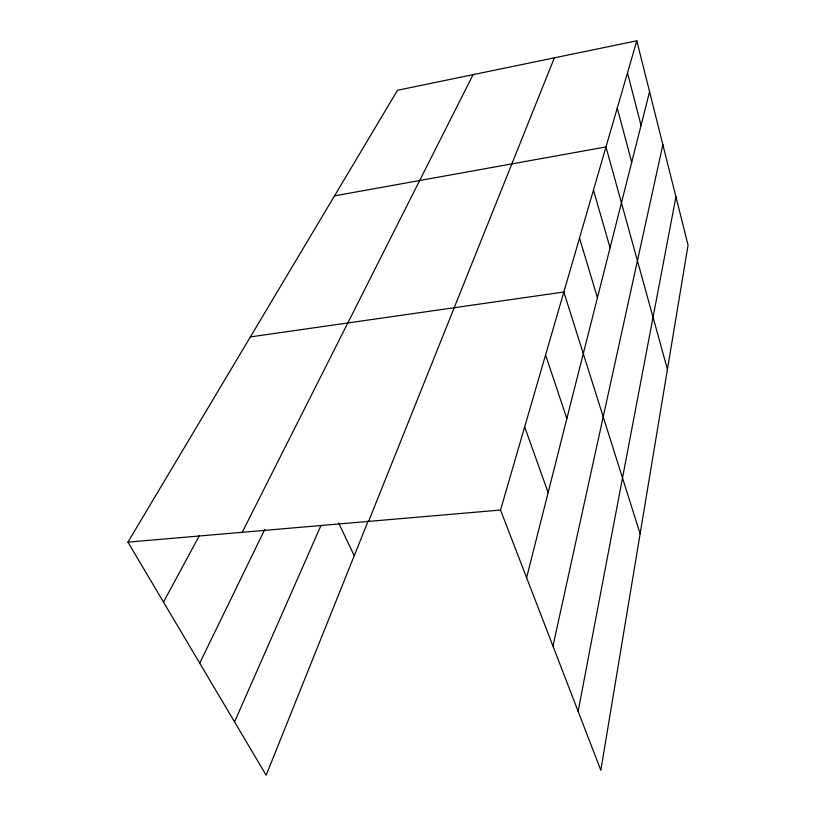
<?xml version="1.0" encoding="UTF-8"?>
<svg xmlns="http://www.w3.org/2000/svg" width="816" height="816" viewBox="0 0 816 816"><rect width="100%" height="100%" fill="white"/><g stroke="black" fill="none" stroke-linecap="round" stroke-linejoin="round"><path stroke-width="1.22" d="M578.146 711.409L675.934 196.829M552.973 646.109L662.867 144.707M526.606 577.697L649.567 91.688M636.806 40.8L688.061 245.167L600.841 770.294L500.524 510.041L636.806 40.8L397.525 90.26L127.939 542.14L266.169 775.2L368.261 520.761M368.577 521.404L554.36 57.844M234.549 721.895L320.974 525.504M199.716 663.173L264.731 529.533M242.219 532.297L473.076 74.644M163.496 602.096L199.4 535.531M334.519 195.86L605.982 146.941L667.437 369.342M250.369 336.916L563.846 292.006L640.121 533.817M127.939 542.14L500.524 510.041M338.65 522.954L354.215 555.757M524.678 426.89L548.138 492.609M545.578 354.919L566.855 418.608M579.513 238.078L597.434 297.769M593.467 190.036L610.072 247.809M617.263 108.089L631.717 162.262M627.494 72.869L641.05 125.368"/></g></svg>
